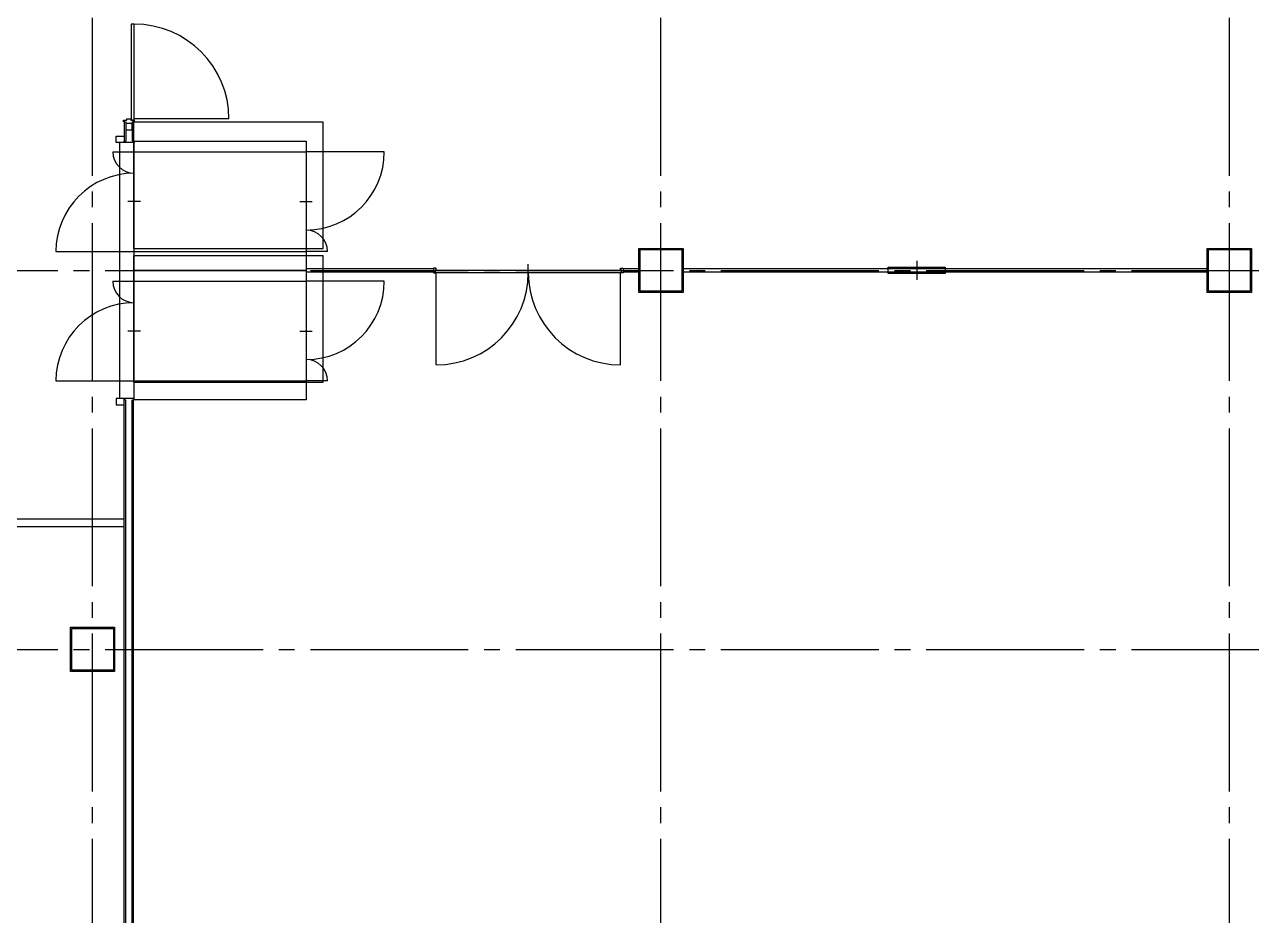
# Model space of a CAD drawing. Header units: millimetres. Extents: x -48783 to 40488, y 6477 to 32964.
# Drawn here: x 1692 to 3635, y 15929 to 17339 of the extents above; entities that cross this region are included whole.
import ezdxf

# ---------------------------------------------------------------- set-up
doc = ezdxf.new("R2010")
doc.units = ezdxf.units.MM
doc.header["$LTSCALE"] = 100
doc.linetypes.add('X-N-FAB-L20$0$COL-CEN-LIN', pattern=[3.25, 2.5, -0.25, 0.25, -0.25])
for name, color, linetype in [('0-XREF', 7, 'Continuous'), ('X-N-FAB-L20$0$08', 8, 'Continuous'), ('X-N-FAB-L20$0$200K新增範圍', 8, 'Continuous'), ('X-N-FAB-L20$0$BLOCK', 8, 'Continuous'), ('X-N-FAB-L20$0$CCL', 8, 'X-N-FAB-L20$0$COL-CEN-LIN'), ('X-N-FAB-L20$0$COL-S', 8, 'Continuous')]:
    doc.layers.add(name, color=color, linetype=linetype)

# ---------------------------------------------------------------- blocks, each defined once
blk = doc.blocks.new('X-N-FAB-L20$0$A$Cc7bb84f0')
at = {"layer": 'X-N-FAB-L20$0$COL-S'}
for points in [[(0, 70), (70, 70), (70, 0), (0, 0)], [(2, 68), (68, 68), (68, 2), (2, 2)]]:
    blk.add_lwpolyline(points, close=True, dxfattribs=at)
blk = doc.blocks.new('X-N-FAB-L20$0$A$C20c95bda')
at = {"layer": 'X-N-FAB-L20$0$CCL'}
for p, q in [((2820, 0), (2820, 9160)), ((3720, 0), (3720, 9160)), ((4620, 0), (4620, 9160)), ((240, 6350), (28330, 6350)), ((240, 5750), (28330, 5750))]:
    blk.add_line(p, q, dxfattribs=at)
at = {"layer": 'X-N-FAB-L20$0$200K新增範圍'}
for p in [(3685, 6315), (4585, 6315), (2785, 5715)]:
    blk.add_blockref('X-N-FAB-L20$0$A$Cc7bb84f0', p, dxfattribs=at)
blk = doc.blocks.new('X-N-FAB-L20$0$A$C1d07c4d4')
at = {"layer": 'X-N-FAB-L20$0$08'}
for p, q in [((2567.4, 6560.5), (2567.4, 6530)), ((2569.9, 6560.5), (2569.9, 6530)), ((2579.9, 6560.5), (2579.9, 6530)), ((2582.4, 6560.5), (2582.4, 6530)), ((2733.4, 6565), (2583.4, 6565)), ((2559.9, 6527.5), (2559.9, 6122.5)), ((2549.4, 6513), (2583.4, 6513)), ((2583.4, 6513), (2855.4, 6513)), ((2979.4, 6513), (2855.4, 6513)), ((2593.4, 6434), (2573.4, 6434)), ((2845.4, 6434), (2865.4, 6434)), ((2459.4, 6355), (2583.4, 6355)), ((2583.4, 6355), (2855.4, 6355)), ((2889.4, 6355), (2855.4, 6355)), ((3207.4, 6315), (3207.4, 6335)), ((3822.4, 6340), (3822.4, 6310)), ((2544.9, 6325), (2574.9, 6325)), ((3057.4, 6327.5), (2855.4, 6327.5)), ((3057.4, 6322.5), (2855.4, 6322.5)), ((3061.5, 6175.6), (3061.5, 6321.5)), ((3353.3, 6175.6), (3353.3, 6321.5)), ((3382.4, 6327.5), (3357.4, 6327.5)), ((3382.4, 6322.5), (3357.4, 6322.5)), ((4282.4, 6327.5), (3452.4, 6327.5)), ((4282.4, 6322.5), (3452.4, 6322.5)), ((2549.4, 6308), (2583.4, 6308)), ((2583.4, 6308), (2855.4, 6308)), ((2979.4, 6308), (2855.4, 6308)), ((2593.4, 6229), (2573.4, 6229)), ((2845.4, 6229), (2865.4, 6229)), ((2459.4, 6150), (2583.4, 6150)), ((2583.4, 6150), (2855.4, 6150)), ((2889.4, 6150), (2855.4, 6150)), ((2567.4, 4540.7), (2567.4, 6120)), ((2569.9, 4543.2), (2569.9, 6120)), ((2579.9, 4543.2), (2579.9, 6120)), ((2582.4, 4540.7), (2582.4, 6120)), ((2567.4, 5931), (1861.4, 5931)), ((2567.4, 5919), (1873.4, 5919))]:
    blk.add_line(p, q, dxfattribs=at)
for points in [[(2583.4, 6563.5), (2583.4, 6715), (2578.4, 6715), (2578.4, 6563.5)], [(2579.9, 6547.5), (2579.9, 6557.5), (2569.9, 6557.5), (2569.9, 6547.5)], [(2882.4, 6560), (2582.4, 6560), (2582.4, 6360), (2882.4, 6360)], [(2567.4, 6527.5), (2554.9, 6527.5), (2554.9, 6537.5), (2567.4, 6537.5)], [(2583.4, 6530), (2855.4, 6530), (2855.4, 6325), (2583.4, 6325), (2583.4, 6530)], [(3382.4, 6290), (3382.4, 6360), (3452.4, 6360), (3452.4, 6290)], [(3384.4, 6292), (3384.4, 6358), (3450.4, 6358), (3450.4, 6292)], [(4282.4, 6290), (4282.4, 6360), (4352.4, 6360), (4352.4, 6290)], [(4284.4, 6292), (4284.4, 6358), (4350.4, 6358), (4350.4, 6292)], [(2882.4, 6348), (2582.4, 6348), (2582.4, 6148), (2882.4, 6148)], [(2583.4, 6325), (2855.4, 6325), (2855.4, 6120), (2583.4, 6120), (2583.4, 6325)], [(3061.5, 6326), (3061.5, 6328.5), (3057.4, 6328.5), (3057.4, 6321.5), (3059.9, 6321.5), (3059.9, 6326)], [(3354.4, 6321.5), (3060.4, 6321.5), (3060.4, 6325.5), (3354.4, 6325.5)], [(3353.3, 6326), (3353.3, 6328.5), (3357.4, 6328.5), (3357.4, 6321.5), (3354.9, 6321.5), (3354.9, 6326)], [(3777.4, 6320), (3777.4, 6330), (3867.4, 6330), (3867.4, 6320)], [(2567.4, 6122.5), (2554.9, 6122.5), (2554.9, 6112.5), (2567.4, 6112.5)], [(2482.4, 5690), (2482.4, 5760), (2552.4, 5760), (2552.4, 5690)], [(2484.4, 5692), (2484.4, 5758), (2550.4, 5758), (2550.4, 5692)]]:
    blk.add_lwpolyline(points, close=True, dxfattribs=at)
for points in [[(2568.9, 6560.5), (2566.4, 6560.5), (2566.4, 6563), (2571.9, 6563), (2571.9, 6565), (2577.9, 6565), (2577.9, 6563), (2583.4, 6563), (2583.4, 6560.5), (2580.9, 6560.5)], [(2580.9, 6530), (2583.4, 6530), (2583.4, 6527.5), (2567.4, 6527.5), (2567.4, 6530), (2569.9, 6530)], [(2580.9, 6120), (2583.4, 6120), (2583.4, 6122.5), (2567.4, 6122.5), (2567.4, 6120), (2569.9, 6120)]]:
    blk.add_lwpolyline(points, dxfattribs=at)
for centre, radius, start, end in [((2583.4, 6565), 150, 0, 90), ((2583.4, 6513), 34, 180, 270), ((2855.4, 6513), 124, 270, 0), ((2583.4, 6355), 124, 90, 180), ((2855.4, 6355), 34, 0, 90), ((3061.5, 6321.5), 145.9, 270, 0), ((3353.3, 6321.5), 145.9, 180, 270), ((2583.4, 6308), 34, 180, 270), ((2855.4, 6308), 124, 270, 0), ((2583.4, 6150), 124, 90, 180), ((2855.4, 6150), 34, 0, 90)]:
    blk.add_arc(centre, radius, start, end, dxfattribs=at)
blk = doc.blocks.new('X-N-FAB-L20')
blk.add_blockref('X-N-FAB-L20$0$A$C1d07c4d4', (-717.4, 10625))
at = {"layer": 'X-N-FAB-L20$0$BLOCK'}
blk.add_blockref('X-N-FAB-L20$0$A$C20c95bda', (-1020, 10600), dxfattribs=at)

msp = doc.modelspace()

# ---------------------------------------------------------------- block references
at = {"layer": '0-XREF'}
msp.add_blockref('X-N-FAB-L20', (0, 0), dxfattribs=at)

doc.saveas('drawing.dxf')
